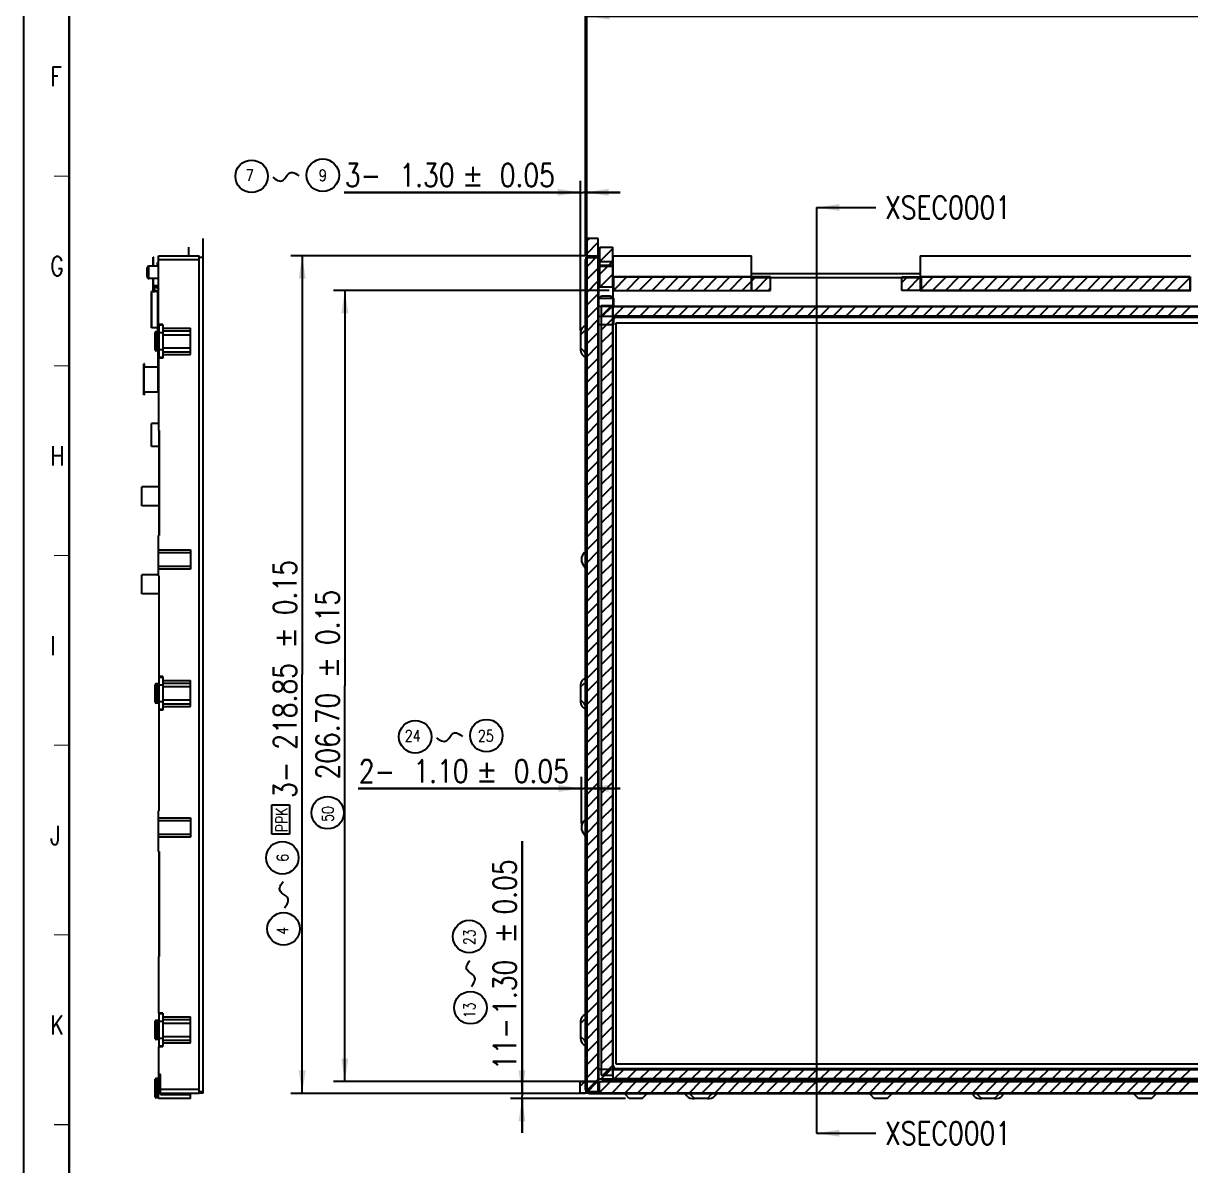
# Model space of a CAD drawing. Header units: millimetres. Extents: x 0 to 1189, y 0 to 841.
# Drawn here: x 12 to 316.9, y 261.1 to 559.5 of the extents above; entities that cross this region are included whole.
import ezdxf
from ezdxf.enums import TextEntityAlignment as Align

# ---------------------------------------------------------------- set-up
doc = ezdxf.new("R2010")
doc.units = ezdxf.units.MM
doc.header["$LTSCALE"] = 65.395
doc.layers.get('0').update_dxf_attribs({"linetype": 'CONTINUOUS'})
doc.styles.get("Standard").update_dxf_attribs({"font": 'SIMPLEX.SHX', "width": 0.8})
doc.styles.add('TEXTSTYLE_1', font='gdt', dxfattribs={"width": 0.8})
doc.dimstyles.new('DIMSTYLE_1', dxfattribs={"dimtxt": 6, "dimasz": 6, "dimexe": 3, "dimexo": 1, "dimgap": 1.5, "dimtad": 1, "dimzin": 0, "dimdsep": 46, "dimtxsty": 'STANDARD', "dimblk": '_FILLED', "dimblk1": '_FILLED', "dimblk2": '_FILLED', "dimcen": 0.09, "dimadec": 0, "dimazin": 0, "dimtol": 1, "dimtp": 0.15, "dimtm": 0.15, "dimtfac": 1, "dimtofl": 0, "dimtmove": 0, "dimatfit": 3, "dimldrblk": '_FILLED', "dimfxl": 1, "dimtolj": 1, "dimtzin": 0, "dimarcsym": 0})
doc.dimstyles.new('DIMSTYLE_4', dxfattribs={"dimtxt": 6, "dimasz": 6, "dimexe": 3, "dimexo": 1, "dimgap": 1.5, "dimtad": 1, "dimzin": 0, "dimdsep": 46, "dimtxsty": 'STANDARD', "dimblk": '_FILLED', "dimblk1": '_FILLED', "dimblk2": '_FILLED', "dimcen": 0.09, "dimadec": 0, "dimazin": 0, "dimtol": 1, "dimtp": 0.05, "dimtm": 0.05, "dimtfac": 1, "dimtofl": 0, "dimtmove": 0, "dimatfit": 3, "dimldrblk": '_FILLED', "dimfxl": 1, "dimtolj": 1, "dimtzin": 0, "dimarcsym": 0})
doc.dimstyles.get("Standard").update_dxf_attribs({"dimtxt": 6, "dimasz": 6, "dimexe": 3, "dimexo": 1, "dimtad": 1, "dimzin": 0, "dimdsep": 46, "dimtxsty": 'STANDARD', "dimblk": '_FILLED', "dimblk1": '_FILLED', "dimblk2": '_FILLED', "dimcen": 0.09, "dimadec": 0, "dimazin": 0, "dimtol": 1, "dimtp": 0.01, "dimtm": 0.01, "dimtfac": 1, "dimtofl": 0, "dimtmove": 0, "dimatfit": 3, "dimldrblk": '_FILLED', "dimfxl": 1, "dimtolj": 1, "dimtzin": 0, "dimarcsym": 0})

# ---------------------------------------------------------------- blocks, each defined once
blk = doc.blocks.new('_FILLED')
at = {"color": 0, "linetype": 'BYBLOCK'}
blk.add_solid([(0, 0), (-1, 0.15), (-1, -0.15)], dxfattribs=at)
blk = doc.blocks.new('*D0')
at = {"color": 2}
for p, q in [((159.14, 499.38), (159.14, 564.43)), ((518.74, 499.38), (518.74, 564.43)), ((159.14, 561.43), (338.94, 561.43)), ((518.74, 561.43), (338.94, 561.43))]:
    blk.add_line(p, q, dxfattribs=at)
at = {"color": 2, "xscale": 6, "yscale": 6, "zscale": 6, "rotation": 180}
blk.add_blockref('_FILLED', (159.14, 561.43), dxfattribs=at)
at = {"color": 2, "xscale": 6, "yscale": 6, "zscale": 6}
blk.add_blockref('_FILLED', (518.74, 561.43), dxfattribs=at)
at = {"color": 2, "width": 0.8}
for s, p in [('359.60', (325.84, 562.93)), ('0.15', (356.84, 562.93))]:
    blk.add_text(s, height=6, dxfattribs=at).set_placement(p, align=Align.CENTER)
at = {"color": 2, "style": 'TEXTSTYLE_1'}
blk.add_text('`', height=6, dxfattribs=at).set_placement((343.74, 562.93), align=Align.CENTER)
blk = doc.blocks.new('*D1')
at = {"color": 2}
for p, q in [((165.04, 489.78), (92.97, 489.78)), ((95.97, 489.78), (95.97, 386.43)), ((95.97, 283.08), (95.97, 386.43)), ((161.44, 283.08), (92.97, 283.08))]:
    blk.add_line(p, q, dxfattribs=at)
at = {"color": 2, "xscale": 6, "yscale": 6, "zscale": 6}
for p, rotation in [((95.97, 489.78), 90), ((95.97, 283.08), 270)]:
    blk.add_blockref('_FILLED', p, dxfattribs=dict(at, rotation=rotation))
at = {"color": 2, "width": 0.8}
for s, p in [('0.15', (94.47, 404.33)), ('206.70', (94.47, 373.33))]:
    blk.add_text(s, height=6, rotation=90, dxfattribs=at).set_placement(p, align=Align.CENTER)
at = {"color": 2, "style": 'TEXTSTYLE_1'}
blk.add_text('`', height=6, rotation=90, dxfattribs=at).set_placement((94.47, 391.23), align=Align.CENTER)
blk = doc.blocks.new('*D32')
at = {"color": 2}
for p, q in [((158.84, 498.83), (158.84, 578.27)), ((519.04, 498.83), (519.04, 578.27)), ((158.84, 575.27), (338.94, 575.27)), ((519.04, 575.27), (338.94, 575.27))]:
    blk.add_line(p, q, dxfattribs=at)
at = {"color": 2, "xscale": 6, "yscale": 6, "zscale": 6, "rotation": 180}
blk.add_blockref('_FILLED', (158.84, 575.27), dxfattribs=at)
at = {"color": 2, "xscale": 6, "yscale": 6, "zscale": 6}
blk.add_blockref('_FILLED', (519.04, 575.27), dxfattribs=at)
at = {"color": 2, "width": 0.8}
for s, p in [('3-', (311.44, 576.77)), ('360.20', (330.64, 576.77)), ('0.15', (361.64, 576.77))]:
    blk.add_text(s, height=6, dxfattribs=at).set_placement(p, align=Align.CENTER)
at = {"color": 2, "style": 'TEXTSTYLE_1'}
blk.add_text('`', height=6, dxfattribs=at).set_placement((348.54, 576.77), align=Align.CENTER)
blk = doc.blocks.new('*D34')
at = {"color": 2}
for p, q in [((157.54, 479.18), (157.54, 518.39)), ((158.84, 498.83), (158.84, 518.39)), ((157.54, 515.39), (95.82, 515.39)), ((95.82, 515.39), (158.19, 515.39)), ((167.84, 515.39), (158.19, 515.39)), ((158.84, 515.39), (167.84, 515.39))]:
    blk.add_line(p, q, dxfattribs=at)
at = {"color": 2, "xscale": 6, "yscale": 6, "zscale": 6}
blk.add_blockref('_FILLED', (157.54, 515.39), dxfattribs=at)
at = {"color": 2, "xscale": 6, "yscale": 6, "zscale": 6, "rotation": 180}
blk.add_blockref('_FILLED', (158.84, 515.39), dxfattribs=at)
at = {"color": 2, "width": 0.8}
for s, p in [('3-', (105.42, 516.89)), ('1.30', (124.62, 516.89)), ('0.05', (150.82, 516.89))]:
    blk.add_text(s, height=6, dxfattribs=at).set_placement(p, align=Align.RIGHT)
at = {"color": 2, "style": 'TEXTSTYLE_1'}
blk.add_text('`', height=6, dxfattribs=at).set_placement((131.62, 516.89), align=Align.RIGHT)
blk = doc.blocks.new('*D35')
at = {"color": 2}
for p, q in [((142.24, 279.98), (142.24, 345.91)), ((142.24, 345.91), (142.24, 279.33)), ((158.84, 279.98), (139.24, 279.98)), ((169.24, 278.68), (139.24, 278.68)), ((142.24, 269.68), (142.24, 279.33)), ((142.24, 278.68), (142.24, 269.68))]:
    blk.add_line(p, q, dxfattribs=at)
at = {"color": 2, "xscale": 6, "yscale": 6, "zscale": 6}
for p, rotation in [((142.24, 279.98), 270), ((142.24, 278.68), 90)]:
    blk.add_blockref('_FILLED', p, dxfattribs=dict(at, rotation=rotation))
at = {"color": 2, "width": 0.8}
for s, p in [('0.05', (140.74, 326.71)), ('1.30', (140.74, 300.51)), ('11-', (140.74, 286.11))]:
    blk.add_text(s, height=6, rotation=90, dxfattribs=at).set_placement(p)
at = {"color": 2, "style": 'TEXTSTYLE_1'}
blk.add_text('`', height=6, rotation=90, dxfattribs=at).set_placement((140.74, 319.71))
blk = doc.blocks.new('*D36')
at = {"color": 2}
for p, q in [((157.74, 350.48), (157.74, 362.68)), ((157.74, 359.68), (99.47, 359.68)), ((99.47, 359.68), (158.29, 359.68)), ((167.84, 359.68), (158.29, 359.68)), ((158.84, 359.68), (167.84, 359.68))]:
    blk.add_line(p, q, dxfattribs=at)
at = {"color": 2, "xscale": 6, "yscale": 6, "zscale": 6}
blk.add_blockref('_FILLED', (157.74, 359.68), dxfattribs=at)
at = {"color": 2, "xscale": 6, "yscale": 6, "zscale": 6, "rotation": 180}
blk.add_blockref('_FILLED', (158.84, 359.68), dxfattribs=at)
at = {"color": 2, "width": 0.8}
for s, p in [('2-', (109.07, 361.18)), ('1.10', (128.27, 361.18)), ('0.05', (154.47, 361.18))]:
    blk.add_text(s, height=6, dxfattribs=at).set_placement(p, align=Align.RIGHT)
at = {"color": 2, "style": 'TEXTSTYLE_1'}
blk.add_text('`', height=6, dxfattribs=at).set_placement((135.27, 361.18), align=Align.RIGHT)
blk = doc.blocks.new('*D38')
at = {"color": 2}
for p, q in [((158.84, 498.83), (81.83, 498.83)), ((84.83, 498.83), (84.83, 389.4)), ((84.83, 279.98), (84.83, 389.4)), ((158.84, 279.98), (81.83, 279.98))]:
    blk.add_line(p, q, dxfattribs=at)
at = {"color": 2, "xscale": 6, "yscale": 6, "zscale": 6}
for p, rotation in [((84.83, 498.83), 90), ((84.83, 279.98), 270)]:
    blk.add_blockref('_FILLED', p, dxfattribs=dict(at, rotation=rotation))
at = {"color": 2, "width": 0.8}
for s, p in [('0.15', (83.33, 412.1)), ('218.85', (83.33, 381.1)), ('3-', (83.33, 361.9))]:
    blk.add_text(s, height=6, rotation=90, dxfattribs=at).set_placement(p, align=Align.CENTER)
at = {"color": 2, "style": 'TEXTSTYLE_1'}
blk.add_text('`', height=6, rotation=90, dxfattribs=at).set_placement((83.33, 399), align=Align.CENTER)
blk = doc.blocks.new('TK_SYMBOL_PPK_DOUBLE_BL3', base_point=(79.81, 337.08))
at = {"color": 4}
for p, q in [((76.94, 347.76), (76.94, 355.36)), ((76.94, 355.36), (81.48, 355.36)), ((81.48, 355.36), (81.48, 347.76)), ((81.48, 347.76), (76.94, 347.76))]:
    blk.add_line(p, q, dxfattribs=at)
for centre in [(79.65, 341.55), (79.96, 322.97)]:
    blk.add_circle(centre, 4.25, dxfattribs=at)
blk.add_open_spline([(80.21, 328.48), (81.36, 329.91), (81.32, 331.5), (78.78, 332.43), (78.8, 334.01), (79.84, 335.33)], degree=3, knots=[0, 0, 0, 0, 0.331952, 0.685575, 1, 1, 1, 1], dxfattribs=at)
at = {"color": 4, "width": 0.8}
for s, p in [('PPK', (80.96, 348.25)), ('6', (81.22, 340.52)), ('4', (81.2, 321.44))]:
    blk.add_text(s, height=3, rotation=90, dxfattribs=at).set_placement(p)
blk = doc.blocks.new('TK_SYMBOL_DOUBLE_BL5', base_point=(128.6, 311.68))
at = {"color": 4}
for centre in [(128.45, 320.97), (128.76, 302.39)]:
    blk.add_circle(centre, 4.25, dxfattribs=at)
blk.add_open_spline([(129, 307.9), (130.15, 309.33), (130.11, 310.92), (127.58, 311.85), (127.6, 313.43), (128.64, 314.75)], degree=3, knots=[0, 0, 0, 0, 0.331952, 0.685575, 1, 1, 1, 1], dxfattribs=at)
at = {"color": 4, "width": 0.8}
for s, p in [('23', (130.01, 318.74)), ('13', (130, 299.65))]:
    blk.add_text(s, height=3, rotation=90, dxfattribs=at).set_placement(p)
blk = doc.blocks.new('TK_SYMBOL_DOUBLE_BL6', base_point=(123.64, 373.32))
at = {"color": 4}
for centre in [(114.35, 373.16), (132.93, 373.47)]:
    blk.add_circle(centre, 4.25, dxfattribs=at)
blk.add_open_spline([(119.87, 372.92), (121.29, 371.77), (122.88, 371.81), (123.81, 374.35), (125.39, 374.33), (126.71, 373.28)], degree=3, knots=[0, 0, 0, 0, 0.331952, 0.685575, 1, 1, 1, 1], dxfattribs=at)
at = {"color": 4, "width": 0.8}
for s, p in [('24', (111.62, 371.92)), ('25', (130.71, 371.91))]:
    blk.add_text(s, height=3, dxfattribs=at).set_placement(p)
blk = doc.blocks.new('TK_SYMBOL_BL10', base_point=(91.48, 353.32))
at = {"color": 4}
blk.add_circle((91.48, 353.32), 4.25, dxfattribs=at)
at = {"color": 4, "width": 0.8}
blk.add_text('50', height=3, rotation=90, dxfattribs=at).set_placement((93.03, 350.93))
blk = doc.blocks.new('TK_SYMBOL_DOUBLE_BL11', base_point=(80.92, 519.73))
at = {"color": 4}
for centre in [(71.63, 519.58), (90.21, 519.88)]:
    blk.add_circle(centre, 4.25, dxfattribs=at)
blk.add_open_spline([(77.14, 519.33), (78.57, 518.18), (80.16, 518.22), (81.09, 520.76), (82.67, 520.74), (83.99, 519.69)], degree=3, knots=[0, 0, 0, 0, 0.331952, 0.685575, 1, 1, 1, 1], dxfattribs=at)
at = {"color": 4, "width": 0.8}
for s, p in [('7', (70.09, 518.33)), ('9', (89.18, 518.32))]:
    blk.add_text(s, height=3, dxfattribs=at).set_placement(p)

msp = doc.modelspace()

# ---------------------------------------------------------------- linework, layer by layer
at = {"color": 7}
for p, q in [((12, 829), (12, 12)), ((45.9, 496.079), (45.9, 498.429)), ((46, 498.429), (45.9, 498.429)), ((46, 496.079), (46, 498.429)), ((47.05, 496.429), (47.05, 497.029)), ((47.05, 497.029), (47.3, 497.029)), ((47.3, 480.879), (47.3, 498.829)), ((47.3, 498.829), (57.88, 498.829)), ((47.3, 497.829), (57.88, 497.829)), ((57.88, 279.979), (57.88, 498.829)), ((58.98, 498.379), (57.88, 498.379)), ((58.98, 280.079), (58.98, 498.379)), ((158.841, 280.979), (158.841, 497.829)), ((159.141, 280.379), (159.141, 498.379)), ((159.141, 498.379), (162.141, 498.379)), ((159.841, 498.829), (162.341, 498.829)), ((162.141, 498.379), (162.141, 280.379)), ((162.341, 284.297), (162.341, 498.829)), ((162.341, 497.329), (166.041, 497.329)), ((166.041, 482.779), (166.041, 498.829)), ((166.041, 498.829), (202.201, 498.829)), ((202.201, 489.779), (202.201, 498.829)), ((246.201, 498.829), (246.201, 489.779)), ((246.201, 498.829), (316.941, 498.829)), ((44.3, 493.379), (44.3, 495.579)), ((44.8, 492.879), (44.8, 496.079)), ((47.3, 496.079), (44.8, 496.079)), ((47.05, 496.429), (47.3, 496.429)), ((162.341, 496.329), (166.041, 496.329)), ((162.541, 490.579), (162.541, 496.079)), ((162.541, 496.079), (165.841, 496.079)), ((165.841, 496.079), (165.841, 490.579)), ((202.201, 494.179), (246.201, 494.179)), ((47.3, 492.879), (44.8, 492.879)), ((45.9, 489.479), (45.9, 492.879)), ((46, 490.929), (46, 492.879)), ((47.3, 490.929), (46, 490.929)), ((166.141, 489.779), (166.141, 493.279)), ((166.141, 493.279), (202.141, 493.279)), ((202.141, 493.279), (202.141, 489.779)), ((202.201, 493.179), (246.201, 493.179)), ((246.441, 493.279), (246.441, 489.779)), ((316.741, 493.279), (246.441, 493.279)), ((316.741, 489.779), (316.741, 493.279)), ((45.45, 479.979), (45.45, 489.479)), ((46.55, 489.479), (45.45, 489.479)), ((47.2, 490.829), (45.9, 490.829)), ((45.9, 490.529), (47.2, 490.529)), ((46.133, 489.867), (45.9, 489.867)), ((45.903, 489.829), (45.9, 489.829)), ((45.9, 489.529), (46.334, 489.529)), ((46.133, 489.867), (46.133, 490.529)), ((47.15, 489.633), (46.133, 489.867)), ((47.15, 489.34), (46.133, 489.575)), ((46.133, 489.479), (46.133, 489.529)), ((47.15, 478.979), (47.15, 489.729)), ((47.15, 489.729), (47.25, 489.729)), ((47.2, 490.829), (47.2, 490.057)), ((165.841, 490.579), (162.541, 490.579)), ((165.041, 488.279), (163.341, 488.279)), ((166.041, 489.779), (202.201, 489.779)), ((246.201, 489.779), (316.941, 489.779)), ((162.341, 487.779), (166.141, 487.779)), ((166.041, 485.579), (511.841, 485.579)), ((166.141, 487.779), (166.141, 485.579)), ((511.841, 483.079), (166.041, 483.079)), ((166.041, 482.779), (511.841, 482.779)), ((166.141, 483.079), (166.141, 480.779)), ((47.15, 479.979), (45.45, 479.979)), ((46.45, 474.179), (46.45, 478.779)), ((46.65, 473.979), (46.65, 478.979)), ((47.25, 478.979), (46.65, 478.979)), ((47.25, 463.299), (47.25, 478.979)), ((48.45, 480.879), (47.3, 480.879)), ((47.45, 472.079), (47.45, 480.879)), ((48.45, 480.679), (47.45, 480.679)), ((48.45, 478.679), (47.45, 478.679)), ((48.45, 480.879), (48.45, 480.54)), ((48.45, 479.893), (55.68, 479.893)), ((48.45, 479.186), (55.68, 479.186)), ((55.68, 473.065), (55.68, 479.893)), ((157.541, 478.179), (158.549, 479.186)), ((166.141, 480.779), (162.341, 480.779)), ((162.941, 480.779), (162.941, 284.779)), ((165.941, 284.779), (165.941, 480.779)), ((166.041, 287.379), (166.041, 480.779)), ((48.45, 478.179), (55.68, 478.179)), ((157.541, 478.179), (157.541, 474.779)), ((47.25, 473.979), (46.65, 473.979)), ((48.45, 474.279), (47.45, 474.279)), ((48.45, 474.779), (55.68, 474.779)), ((48.45, 473.772), (55.68, 473.772)), ((48.45, 473.065), (55.68, 473.065)), ((157.541, 474.779), (158.549, 473.772)), ((43.455, 462.499), (43.455, 470.599)), ((43.655, 470.599), (43.455, 470.599)), ((43.655, 470.399), (43.455, 470.399)), ((43.455, 469.999), (43.655, 469.999)), ((43.455, 469.799), (47.25, 469.799)), ((43.514, 463.299), (43.514, 469.799)), ((47.3, 472.079), (47.3, 453.179)), ((48.45, 472.079), (47.3, 472.079)), ((48.45, 472.279), (47.45, 472.279)), ((48.45, 472.418), (48.45, 472.079)), ((43.455, 463.299), (47.25, 463.299)), ((43.455, 463.099), (43.655, 463.099)), ((43.655, 462.699), (43.455, 462.699)), ((43.655, 462.499), (43.455, 462.499)), ((45.45, 448.999), (45.45, 454.999)), ((47.3, 454.999), (45.45, 454.999)), ((47.3, 453.179), (47.5, 453.179)), ((47.35, 452.979), (47.35, 425.979)), ((47.35, 452.979), (47.45, 452.979)), ((47.45, 453.179), (47.45, 425.779)), ((47.5, 425.779), (47.5, 453.179)), ((47.35, 448.999), (45.45, 448.999)), ((42.95, 433.479), (42.95, 438.479)), ((47.35, 438.479), (42.95, 438.479)), ((47.35, 433.479), (42.95, 433.479)), ((47.3, 415.179), (47.3, 425.779)), ((47.3, 425.779), (47.5, 425.779)), ((47.35, 425.979), (47.45, 425.979)), ((47.3, 422.026), (55.68, 422.026)), ((47.3, 421.299), (55.68, 421.299)), ((55.68, 422.026), (55.68, 416.931)), ((42.95, 410.479), (42.95, 415.479)), ((47.3, 415.479), (42.95, 415.479)), ((55.68, 417.659), (47.3, 417.659)), ((55.68, 416.931), (47.3, 416.931)), ((47.3, 415.179), (47.5, 415.179)), ((47.35, 415.179), (47.35, 388.179)), ((47.45, 353.779), (47.45, 415.179)), ((47.5, 388.879), (47.5, 415.179)), ((47.35, 410.479), (42.95, 410.479)), ((47.35, 388.179), (47.45, 388.179)), ((48.45, 388.679), (47.45, 388.679)), ((48.45, 388.879), (47.5, 388.879)), ((48.45, 388.879), (48.45, 388.54)), ((48.45, 387.893), (55.68, 387.893)), ((48.45, 387.186), (55.68, 387.186)), ((55.68, 381.065), (55.68, 387.893)), ((157.541, 386.179), (158.549, 387.186)), ((46.45, 382.179), (46.45, 386.779)), ((46.65, 381.979), (46.65, 386.979)), ((47.25, 386.979), (46.65, 386.979)), ((47.25, 381.979), (47.25, 386.979)), ((48.45, 386.679), (47.45, 386.679)), ((55.68, 386.179), (48.45, 386.179)), ((157.541, 386.179), (157.541, 382.779)), ((47.25, 381.979), (46.65, 381.979)), ((48.45, 382.279), (47.45, 382.279)), ((48.45, 382.779), (55.68, 382.779)), ((48.45, 381.772), (55.68, 381.772)), ((157.541, 382.779), (158.549, 381.772)), ((47.35, 380.779), (47.45, 380.779)), ((47.35, 380.779), (47.35, 353.779)), ((48.45, 380.279), (47.45, 380.279)), ((48.45, 380.079), (47.5, 380.079)), ((47.5, 353.779), (47.5, 380.079)), ((48.45, 381.065), (55.68, 381.065)), ((48.45, 380.418), (48.45, 380.079)), ((47.3, 353.779), (47.5, 353.779)), ((47.3, 343.179), (47.3, 353.779)), ((47.3, 352.026), (55.68, 352.026)), ((47.3, 351.299), (55.68, 351.299)), ((55.68, 352.026), (55.68, 346.931)), ((55.68, 347.659), (47.3, 347.659)), ((55.68, 346.931), (47.3, 346.931)), ((47.3, 343.179), (47.5, 343.179)), ((47.35, 342.979), (47.45, 342.979)), ((47.35, 342.979), (47.35, 315.979)), ((47.45, 343.179), (47.45, 315.779)), ((47.5, 315.779), (47.5, 343.179)), ((47.3, 315.779), (47.5, 315.779)), ((47.3, 315.779), (47.3, 300.979)), ((47.35, 315.979), (47.45, 315.979)), ((46.45, 294.279), (46.45, 298.879)), ((47.25, 299.079), (46.65, 299.079)), ((46.65, 294.079), (46.65, 299.079)), ((47.25, 294.079), (47.25, 299.079)), ((48.45, 300.979), (47.3, 300.979)), ((47.45, 292.179), (47.45, 300.979)), ((48.45, 300.779), (47.45, 300.779)), ((48.45, 298.779), (47.45, 298.779)), ((48.45, 300.979), (48.45, 300.64)), ((48.45, 299.993), (55.68, 299.993)), ((48.45, 299.286), (55.68, 299.286)), ((55.68, 293.165), (55.68, 299.993)), ((157.541, 298.279), (158.549, 299.286)), ((55.68, 298.279), (48.45, 298.279)), ((157.541, 298.279), (157.541, 294.879)), ((47.25, 294.079), (46.65, 294.079)), ((48.45, 294.379), (47.45, 294.379)), ((48.45, 294.879), (55.68, 294.879)), ((48.45, 293.872), (55.68, 293.872)), ((48.45, 293.165), (55.68, 293.165)), ((157.541, 294.879), (158.549, 293.872)), ((48.45, 292.179), (47.3, 292.179)), ((47.3, 292.179), (47.3, 284.979)), ((48.45, 292.379), (47.45, 292.379)), ((48.45, 292.179), (48.45, 292.518)), ((46.45, 279.079), (46.45, 283.679)), ((47.25, 283.879), (46.65, 283.879)), ((46.65, 278.879), (46.65, 283.879)), ((47.25, 278.879), (47.25, 283.879)), ((47.3, 284.979), (47.8, 284.979)), ((47.3, 283.879), (47.45, 283.879)), ((47.3, 278.679), (47.3, 283.879)), ((47.35, 283.879), (47.35, 284.979)), ((47.45, 282.179), (47.45, 284.979)), ((47.8, 279.686), (47.8, 284.979)), ((162.941, 284.779), (165.941, 284.779)), ((166.041, 283.779), (166.041, 286.379)), ((511.841, 286.379), (166.041, 286.379)), ((166.041, 286.279), (511.841, 286.279)), ((511.841, 283.779), (166.041, 283.779)), ((47.45, 283.179), (47.8, 283.179)), ((47.45, 282.179), (47.8, 282.179)), ((57.88, 280.979), (47.8, 280.979)), ((162.441, 280.079), (162.441, 283.079)), ((162.441, 283.079), (515.441, 283.079)), ((514.423, 283.179), (163.459, 283.179)), ((47.25, 278.879), (46.65, 278.879)), ((57.88, 279.979), (47.3, 279.979)), ((55.68, 278.679), (47.3, 278.679)), ((47.8, 279.686), (55.68, 279.686)), ((55.68, 278.679), (55.68, 279.686)), ((58.98, 280.379), (57.88, 280.379)), ((58.98, 280.079), (57.88, 280.079)), ((162.141, 280.379), (159.141, 280.379)), ((159.841, 279.979), (518.041, 279.979)), ((515.441, 280.079), (162.441, 280.079)), ((170.241, 278.679), (169.234, 279.686)), ((173.641, 278.679), (170.241, 278.679)), ((173.641, 278.679), (174.649, 279.686)), ((187.241, 278.679), (186.234, 279.686)), ((190.641, 278.679), (187.241, 278.679)), ((190.641, 278.679), (191.649, 279.686)), ((234.241, 278.679), (233.234, 279.686)), ((237.641, 278.679), (234.241, 278.679)), ((237.641, 278.679), (238.649, 279.686)), ((262.241, 278.679), (261.234, 279.686)), ((265.641, 278.679), (262.241, 278.679)), ((265.641, 278.679), (266.649, 279.686)), ((303.241, 278.679), (302.234, 279.686)), ((306.641, 278.679), (303.241, 278.679)), ((306.641, 278.679), (307.649, 279.686))]:
    msp.add_line(p, q, dxfattribs=at)
at = {"color": 5}
for p, q in [((219.141, 511.432), (219.141, 508.432)), ((231.647, 511.432), (234.647, 511.432)), ((219.141, 272.595), (219.141, 269.595)), ((231.647, 269.595), (234.647, 269.595))]:
    msp.add_line(p, q, dxfattribs=at)
at = {"color": 2}
for p, q in [((219.141, 508.432), (219.141, 272.595)), ((159.141, 502.7), (159.82, 503.379)), ((159.141, 499.337), (162.141, 502.337)), ((162.541, 500.731), (162.889, 501.079)), ((162.541, 497.368), (165.841, 500.668)), ((159.141, 495.974), (162.141, 498.974)), ((162.541, 494.005), (165.841, 497.305)), ((159.141, 492.611), (162.141, 495.611)), ((162.541, 490.642), (165.841, 493.942)), ((159.141, 489.248), (162.141, 492.248)), ((166.141, 493.142), (166.278, 493.279)), ((166.141, 489.779), (169.641, 493.279)), ((169.504, 489.779), (173.004, 493.279)), ((172.867, 489.779), (176.367, 493.279)), ((176.23, 489.779), (179.73, 493.279)), ((179.593, 489.779), (183.093, 493.279)), ((182.956, 489.779), (186.456, 493.279)), ((186.319, 489.779), (189.819, 493.279)), ((189.682, 489.779), (193.182, 493.279)), ((193.045, 489.779), (196.545, 493.279)), ((196.408, 489.779), (199.908, 493.279)), ((199.771, 489.779), (203.271, 493.279)), ((203.134, 489.779), (206.634, 493.279)), ((241.441, 491.828), (242.892, 493.279)), ((242.755, 489.779), (246.255, 493.279)), ((246.118, 489.779), (249.618, 493.279)), ((249.481, 489.779), (252.981, 493.279)), ((252.844, 489.779), (256.344, 493.279)), ((256.207, 489.779), (259.707, 493.279)), ((259.57, 489.779), (263.07, 493.279)), ((262.933, 489.779), (266.433, 493.279)), ((266.296, 489.779), (269.796, 493.279)), ((269.659, 489.779), (273.159, 493.279)), ((273.022, 489.779), (276.522, 493.279)), ((276.385, 489.779), (279.885, 493.279)), ((279.748, 489.779), (283.248, 493.279)), ((283.111, 489.779), (286.611, 493.279)), ((286.474, 489.779), (289.974, 493.279)), ((289.837, 489.779), (293.337, 493.279)), ((293.2, 489.779), (296.7, 493.279)), ((296.563, 489.779), (300.063, 493.279)), ((299.926, 489.779), (303.426, 493.279)), ((303.289, 489.779), (306.789, 493.279)), ((306.652, 489.779), (310.152, 493.279)), ((310.015, 489.779), (313.515, 493.279)), ((313.378, 489.779), (316.741, 493.142)), ((159.141, 485.885), (162.141, 488.885)), ((206.497, 489.779), (207.141, 490.423)), ((159.141, 482.522), (162.141, 485.522)), ((162.941, 482.779), (165.941, 485.779)), ((162.952, 483.079), (165.452, 485.579)), ((166.315, 483.079), (168.815, 485.579)), ((169.678, 483.079), (172.178, 485.579)), ((173.041, 483.079), (175.541, 485.579)), ((176.404, 483.079), (178.904, 485.579)), ((179.767, 483.079), (182.267, 485.579)), ((183.13, 483.079), (185.63, 485.579)), ((186.493, 483.079), (188.993, 485.579)), ((189.856, 483.079), (192.356, 485.579)), ((193.219, 483.079), (195.719, 485.579)), ((196.582, 483.079), (199.082, 485.579)), ((199.945, 483.079), (202.445, 485.579)), ((203.308, 483.079), (205.808, 485.579)), ((206.671, 483.079), (209.171, 485.579)), ((210.034, 483.079), (212.534, 485.579)), ((213.397, 483.079), (215.897, 485.579)), ((216.76, 483.079), (219.26, 485.579)), ((220.123, 483.079), (222.623, 485.579)), ((223.486, 483.079), (225.986, 485.579)), ((226.849, 483.079), (229.349, 485.579)), ((230.212, 483.079), (232.712, 485.579)), ((233.575, 483.079), (236.075, 485.579)), ((236.938, 483.079), (239.438, 485.579)), ((240.301, 483.079), (242.801, 485.579)), ((243.664, 483.079), (246.164, 485.579)), ((247.027, 483.079), (249.527, 485.579)), ((250.39, 483.079), (252.89, 485.579)), ((253.753, 483.079), (256.253, 485.579)), ((257.116, 483.079), (259.616, 485.579)), ((260.479, 483.079), (262.979, 485.579)), ((263.842, 483.079), (266.342, 485.579)), ((267.205, 483.079), (269.705, 485.579)), ((270.568, 483.079), (273.068, 485.579)), ((273.931, 483.079), (276.431, 485.579)), ((277.294, 483.079), (279.794, 485.579)), ((280.657, 483.079), (283.157, 485.579)), ((284.02, 483.079), (286.52, 485.579)), ((287.383, 483.079), (289.883, 485.579)), ((290.746, 483.079), (293.246, 485.579)), ((294.109, 483.079), (296.609, 485.579)), ((297.472, 483.079), (299.972, 485.579)), ((300.835, 483.079), (303.335, 485.579)), ((304.198, 483.079), (306.698, 485.579)), ((307.561, 483.079), (310.061, 485.579)), ((310.924, 483.079), (313.424, 485.579)), ((314.287, 483.079), (316.787, 485.579)), ((159.141, 479.159), (162.141, 482.159)), ((162.941, 479.416), (165.941, 482.416)), ((159.141, 475.796), (162.141, 478.796)), ((162.941, 476.053), (165.941, 479.053)), ((162.941, 472.69), (165.941, 475.69)), ((159.141, 472.433), (162.141, 475.433)), ((159.141, 469.07), (162.141, 472.07)), ((162.941, 469.327), (165.941, 472.327)), ((159.141, 465.707), (162.141, 468.707)), ((162.941, 465.964), (165.941, 468.964)), ((159.141, 462.344), (162.141, 465.344)), ((162.941, 462.601), (165.941, 465.601)), ((159.141, 458.981), (162.141, 461.981)), ((162.941, 459.238), (165.941, 462.238)), ((159.141, 455.618), (162.141, 458.618)), ((162.941, 455.875), (165.941, 458.875)), ((159.141, 452.255), (162.141, 455.255)), ((162.941, 452.512), (165.941, 455.512)), ((159.141, 448.892), (162.141, 451.892)), ((162.941, 449.149), (165.941, 452.149)), ((159.141, 445.529), (162.141, 448.529)), ((162.941, 445.786), (165.941, 448.786)), ((159.141, 442.166), (162.141, 445.166)), ((162.941, 442.423), (165.941, 445.423)), ((162.941, 439.06), (165.941, 442.06)), ((159.141, 438.803), (162.141, 441.803)), ((159.141, 435.44), (162.141, 438.44)), ((162.941, 435.697), (165.941, 438.697)), ((159.141, 432.077), (162.141, 435.077)), ((162.941, 432.334), (165.941, 435.334)), ((159.141, 428.714), (162.141, 431.714)), ((162.941, 428.971), (165.941, 431.971)), ((159.141, 425.351), (162.141, 428.351)), ((162.941, 425.608), (165.941, 428.608)), ((159.141, 421.988), (162.141, 424.988)), ((162.941, 422.245), (165.941, 425.245)), ((159.141, 418.625), (162.141, 421.625)), ((162.941, 418.882), (165.941, 421.882)), ((159.141, 415.262), (162.141, 418.262)), ((162.941, 415.519), (165.941, 418.519)), ((159.141, 411.899), (162.141, 414.899)), ((162.941, 412.156), (165.941, 415.156)), ((162.941, 408.793), (165.941, 411.793)), ((159.141, 408.536), (162.141, 411.536)), ((159.141, 405.173), (162.141, 408.173)), ((162.941, 405.43), (165.941, 408.43)), ((159.141, 401.81), (162.141, 404.81)), ((162.941, 402.067), (165.941, 405.067)), ((159.141, 398.447), (162.141, 401.447)), ((162.941, 398.704), (165.941, 401.704)), ((159.141, 395.084), (162.141, 398.084)), ((162.941, 395.341), (165.941, 398.341)), ((159.141, 391.721), (162.141, 394.721)), ((162.941, 391.978), (165.941, 394.978)), ((159.141, 388.358), (162.141, 391.358)), ((162.941, 388.615), (165.941, 391.615)), ((159.141, 384.995), (162.141, 387.995)), ((162.941, 385.252), (165.941, 388.252)), ((159.141, 381.632), (162.141, 384.632)), ((162.941, 381.889), (165.941, 384.889)), ((159.141, 378.269), (162.141, 381.269)), ((162.941, 378.526), (165.941, 381.526)), ((162.941, 375.163), (165.941, 378.163)), ((159.141, 374.906), (162.141, 377.906)), ((159.141, 371.543), (162.141, 374.543)), ((162.941, 371.8), (165.941, 374.8)), ((159.141, 368.18), (162.141, 371.18)), ((162.941, 368.437), (165.941, 371.437)), ((159.141, 364.817), (162.141, 367.817)), ((162.941, 365.074), (165.941, 368.074)), ((159.141, 361.454), (162.141, 364.454)), ((162.941, 361.711), (165.941, 364.711)), ((159.141, 358.091), (162.141, 361.091)), ((162.941, 358.348), (165.941, 361.348)), ((159.141, 354.728), (162.141, 357.728)), ((162.941, 354.985), (165.941, 357.985)), ((159.141, 351.365), (162.141, 354.365)), ((162.941, 351.622), (165.941, 354.622)), ((159.141, 348.002), (162.141, 351.002)), ((162.941, 348.259), (165.941, 351.259)), ((159.141, 344.639), (162.141, 347.639)), ((162.941, 344.896), (165.941, 347.896)), ((162.941, 341.533), (165.941, 344.533)), ((159.141, 341.276), (162.141, 344.276)), ((159.141, 337.913), (162.141, 340.913)), ((162.941, 338.17), (165.941, 341.17)), ((159.141, 334.55), (162.141, 337.55)), ((162.941, 334.807), (165.941, 337.807)), ((159.141, 331.187), (162.141, 334.187)), ((162.941, 331.444), (165.941, 334.444)), ((159.141, 327.824), (162.141, 330.824)), ((162.941, 328.081), (165.941, 331.081)), ((159.141, 324.461), (162.141, 327.461)), ((162.941, 324.718), (165.941, 327.718)), ((159.141, 321.098), (162.141, 324.098)), ((162.941, 321.355), (165.941, 324.355)), ((159.141, 317.735), (162.141, 320.735)), ((162.941, 317.992), (165.941, 320.992)), ((159.141, 314.372), (162.141, 317.372)), ((162.941, 314.629), (165.941, 317.629)), ((162.941, 311.266), (165.941, 314.266)), ((159.141, 311.009), (162.141, 314.009)), ((159.141, 307.646), (162.141, 310.646)), ((162.941, 307.903), (165.941, 310.903)), ((159.141, 304.283), (162.141, 307.283)), ((162.941, 304.54), (165.941, 307.54)), ((159.141, 300.92), (162.141, 303.92)), ((162.941, 301.177), (165.941, 304.177)), ((159.141, 297.557), (162.141, 300.557)), ((162.941, 297.814), (165.941, 300.814)), ((159.141, 294.194), (162.141, 297.194)), ((162.941, 294.451), (165.941, 297.451)), ((159.141, 290.831), (162.141, 293.831)), ((162.941, 291.088), (165.941, 294.088)), ((159.141, 287.468), (162.141, 290.468)), ((162.941, 287.725), (165.941, 290.725)), ((159.141, 284.105), (162.141, 287.105)), ((163.358, 284.779), (165.941, 287.362)), ((159.141, 280.742), (162.141, 283.742)), ((162.952, 283.779), (165.452, 286.279)), ((166.315, 283.779), (168.815, 286.279)), ((169.678, 283.779), (172.178, 286.279)), ((173.041, 283.779), (175.541, 286.279)), ((176.404, 283.779), (178.904, 286.279)), ((179.767, 283.779), (182.267, 286.279)), ((183.13, 283.779), (185.63, 286.279)), ((186.493, 283.779), (188.993, 286.279)), ((189.856, 283.779), (192.356, 286.279)), ((193.219, 283.779), (195.719, 286.279)), ((196.582, 283.779), (199.082, 286.279)), ((199.945, 283.779), (202.445, 286.279)), ((203.308, 283.779), (205.808, 286.279)), ((206.671, 283.779), (209.171, 286.279)), ((210.034, 283.779), (212.534, 286.279)), ((213.397, 283.779), (215.897, 286.279)), ((216.76, 283.779), (219.26, 286.279)), ((220.123, 283.779), (222.623, 286.279)), ((223.486, 283.779), (225.986, 286.279)), ((226.849, 283.779), (229.349, 286.279)), ((230.212, 283.779), (232.712, 286.279)), ((233.575, 283.779), (236.075, 286.279)), ((236.938, 283.779), (239.438, 286.279)), ((240.301, 283.779), (242.801, 286.279)), ((243.664, 283.779), (246.164, 286.279)), ((247.027, 283.779), (249.527, 286.279)), ((250.39, 283.779), (252.89, 286.279)), ((253.753, 283.779), (256.253, 286.279)), ((257.116, 283.779), (259.616, 286.279)), ((260.479, 283.779), (262.979, 286.279)), ((263.842, 283.779), (266.342, 286.279)), ((267.205, 283.779), (269.705, 286.279)), ((270.568, 283.779), (273.068, 286.279)), ((273.931, 283.779), (276.431, 286.279)), ((277.294, 283.779), (279.794, 286.279)), ((280.657, 283.779), (283.157, 286.279)), ((284.02, 283.779), (286.52, 286.279)), ((287.383, 283.779), (289.883, 286.279)), ((290.746, 283.779), (293.246, 286.279)), ((294.109, 283.779), (296.609, 286.279)), ((297.472, 283.779), (299.972, 286.279)), ((300.835, 283.779), (303.335, 286.279)), ((304.198, 283.779), (306.698, 286.279)), ((307.561, 283.779), (310.061, 286.279)), ((310.924, 283.779), (313.424, 286.279)), ((314.287, 283.779), (316.787, 286.279)), ((157.441, 281.92), (158.6, 283.079)), ((158.963, 280.079), (161.963, 283.079)), ((162.326, 280.079), (165.326, 283.079)), ((165.689, 280.079), (168.689, 283.079)), ((169.052, 280.079), (172.052, 283.079)), ((172.415, 280.079), (175.415, 283.079)), ((175.778, 280.079), (178.778, 283.079)), ((179.141, 280.079), (182.141, 283.079)), ((182.504, 280.079), (185.504, 283.079)), ((185.867, 280.079), (188.867, 283.079)), ((189.23, 280.079), (192.23, 283.079)), ((192.593, 280.079), (195.593, 283.079)), ((195.956, 280.079), (198.956, 283.079)), ((199.319, 280.079), (202.319, 283.079)), ((202.682, 280.079), (205.682, 283.079)), ((206.045, 280.079), (209.045, 283.079)), ((209.408, 280.079), (212.408, 283.079)), ((212.771, 280.079), (215.771, 283.079)), ((216.134, 280.079), (219.134, 283.079)), ((219.497, 280.079), (222.497, 283.079)), ((222.86, 280.079), (225.86, 283.079)), ((226.223, 280.079), (229.223, 283.079)), ((229.586, 280.079), (232.586, 283.079)), ((232.949, 280.079), (235.949, 283.079)), ((236.312, 280.079), (239.312, 283.079)), ((239.675, 280.079), (242.675, 283.079)), ((243.038, 280.079), (246.038, 283.079)), ((246.401, 280.079), (249.401, 283.079)), ((249.764, 280.079), (252.764, 283.079)), ((253.127, 280.079), (256.127, 283.079)), ((256.49, 280.079), (259.49, 283.079)), ((259.853, 280.079), (262.853, 283.079)), ((263.216, 280.079), (266.216, 283.079)), ((266.579, 280.079), (269.579, 283.079)), ((269.942, 280.079), (272.942, 283.079)), ((273.305, 280.079), (276.305, 283.079)), ((276.668, 280.079), (279.668, 283.079)), ((280.031, 280.079), (283.031, 283.079)), ((283.394, 280.079), (286.394, 283.079)), ((286.757, 280.079), (289.757, 283.079)), ((290.12, 280.079), (293.12, 283.079)), ((293.483, 280.079), (296.483, 283.079)), ((296.846, 280.079), (299.846, 283.079)), ((300.209, 280.079), (303.209, 283.079)), ((303.572, 280.079), (306.572, 283.079)), ((306.935, 280.079), (309.935, 283.079)), ((310.298, 280.079), (313.298, 283.079)), ((313.661, 280.079), (316.661, 283.079))]:
    msp.add_line(p, q, dxfattribs=at)
at = {"color": 4}
for p, q in [((58.98, 280.079), (58.98, 503.379)), ((159.141, 503.379), (159.141, 280.379)), ((162.141, 503.379), (159.141, 503.379)), ((162.141, 280.379), (162.141, 503.379)), ((55.1, 501.079), (55.1, 498.829)), ((162.541, 490.579), (162.541, 501.079)), ((162.541, 501.079), (165.841, 501.079)), ((165.841, 501.079), (165.841, 490.579)), ((166.141, 493.279), (166.141, 489.779)), ((207.141, 493.279), (166.141, 493.279)), ((207.141, 489.779), (207.141, 493.279)), ((241.441, 489.779), (241.441, 493.279)), ((241.441, 493.279), (316.741, 493.279)), ((316.741, 493.279), (316.741, 489.779)), ((45.45, 489.479), (45.45, 479.979)), ((165.841, 490.579), (162.541, 490.579)), ((166.141, 489.779), (207.141, 489.779)), ((316.741, 489.779), (241.441, 489.779)), ((511.841, 485.579), (162.341, 485.579)), ((162.941, 485.779), (162.941, 284.779)), ((165.941, 485.779), (162.941, 485.779)), ((165.941, 284.779), (165.941, 485.779)), ((162.341, 483.079), (511.841, 483.079)), ((166.831, 287.669), (166.831, 481.289)), ((166.831, 481.289), (511.051, 481.289)), ((511.051, 287.669), (166.831, 287.669)), ((162.194, 283.779), (511.841, 283.779)), ((511.841, 286.279), (162.341, 286.279)), ((162.941, 284.779), (165.941, 284.779)), ((157.441, 280.079), (157.441, 283.079)), ((157.441, 283.079), (515.441, 283.079)), ((515.441, 280.079), (157.441, 280.079)), ((159.141, 280.379), (162.141, 280.379))]:
    msp.add_line(p, q, dxfattribs=at)
at = {"color": 3}
for p, q in [((47.25, 478.979), (47.25, 489.729)), ((48.45, 480.54), (48.45, 472.418)), ((157.541, 478.679), (157.541, 478.179)), ((157.541, 474.779), (157.541, 474.279)), ((43.655, 469.799), (43.655, 470.599)), ((43.655, 462.499), (43.655, 463.299)), ((48.45, 388.54), (48.45, 380.418)), ((157.541, 386.679), (157.541, 386.179)), ((157.541, 382.779), (157.541, 382.279)), ((48.45, 300.64), (48.45, 292.518)), ((157.541, 298.779), (157.541, 298.279)), ((157.541, 294.879), (157.541, 294.379)), ((186.741, 278.679), (187.241, 278.679)), ((190.641, 278.679), (191.141, 278.679)), ((261.741, 278.679), (262.241, 278.679)), ((265.641, 278.679), (266.141, 278.679))]:
    msp.add_line(p, q, dxfattribs=at)
at = {"color": 7}
for points, const_width in [([(24, 24), (24, 817)], 0.6), ([(24, 519.64), (20, 519.64)], 0.3), ([(24, 470.08), (20, 470.08)], 0.3), ([(24, 420.52), (20, 420.52)], 0.3), ([(24, 370.96), (20, 370.96)], 0.3), ([(24, 321.4), (20, 321.4)], 0.3), ([(24, 271.84), (20, 271.84)], 0.3)]:
    msp.add_lwpolyline(points, dxfattribs=dict(at, const_width=const_width))
for centre, radius, start, end in [((47.25, 497.029), 0.2, 90, 180), ((159.841, 497.829), 1, 90, 180), ((44.8, 495.579), 0.5, 90, 180), ((47.25, 496.429), 0.2, 180, 270), ((44.8, 493.379), 0.5, 180, 270), ((46.2, 489.867), 0.3, 180, 257.00538), ((48.25, 489.729), 1.1, 149.7311, 180), ((163.341, 487.279), 1, 90, 149.40111), ((165.041, 487.279), 1, 30.59889, 90), ((167.041, 481.779), 1, 112.5, 157.5), ((46.65, 478.779), 0.2, 90, 180), ((46.65, 474.179), 0.2, 180, 270), ((157.841, 473.065), 1, 0, 45), ((160.241, 419.479), 2.5, 133.29181, 226.70819), ((157.841, 416.931), 1, 0, 46.70819), ((46.65, 386.779), 0.2, 90, 180), ((46.65, 382.179), 0.2, 180, 270), ((157.841, 381.065), 1, 0, 45), ((160.241, 349.479), 2.5, 133.29181, 226.70819), ((157.841, 346.931), 1, 0, 46.70819), ((46.65, 298.879), 0.2, 90, 180), ((46.65, 294.279), 0.2, 180, 270), ((157.841, 293.165), 1, 0, 45), ((167.041, 287.379), 1, 180, 270), ((46.65, 283.679), 0.2, 90, 180), ((161.341, 284.297), 1, 323.74591, 360), ((165.041, 284.179), 1, 270, 360), ((159.841, 280.979), 1, 180, 270), ((162.341, 283.179), 0.5, 245.86648, 281.84208), ((163.459, 282.179), 1, 90, 114.64996), ((46.65, 279.079), 0.2, 180, 270), ((175.356, 278.979), 1, 90, 135), ((192.356, 278.979), 1, 90, 135), ((239.356, 278.979), 1, 90, 135), ((267.356, 278.979), 1, 90, 135), ((308.356, 278.979), 1, 90, 135)]:
    msp.add_arc(centre, radius, start, end, dxfattribs=at)
at = {"color": 3}
for centre, start, end in [((159.541, 478.679), 110.627, 180), ((159.541, 474.279), 180, 249.373), ((159.541, 386.679), 110.627, 180), ((159.541, 382.279), 180, 249.373), ((159.541, 298.779), 110.627, 180), ((159.541, 294.379), 180, 249.373), ((186.741, 280.679), 200.627, 270), ((191.141, 280.679), 270, 339.373), ((261.741, 280.679), 200.627, 270), ((266.141, 280.679), 270, 339.373)]:
    msp.add_arc(centre, 2, start, end, dxfattribs=at)
at = {"color": 7}
for points, knots in [([(46.133, 490.529), (46.133, 490.548), (46.132, 490.587), (46.129, 490.634), (46.125, 490.67), (46.122, 490.695), (46.118, 490.719), (46.113, 490.74), (46.108, 490.76), (46.103, 490.778), (46.098, 490.793), (46.092, 490.804), (46.088, 490.811), (46.085, 490.816), (46.082, 490.82), (46.079, 490.823), (46.075, 490.826), (46.072, 490.827), (46.069, 490.829), (46.066, 490.829), (46.065, 490.829)], [0, 0, 0, 0, 0.1839475, 0.3611935, 0.4452909, 0.5253546, 0.6006835, 0.6706361, 0.7346437, 0.7922275, 0.8430224, 0.8868169, 0.906091, 0.9236473, 0.9395476, 0.9538936, 0.9668413, 0.978618, 0.9895376, 1, 1, 1, 1]), ([(46.133, 489.867), (46.129, 489.849), (46.122, 489.813), (46.115, 489.768), (46.111, 489.734), (46.109, 489.71), (46.107, 489.687), (46.107, 489.666), (46.107, 489.647), (46.109, 489.63), (46.111, 489.615), (46.113, 489.604), (46.115, 489.596), (46.117, 489.591), (46.119, 489.587), (46.122, 489.583), (46.124, 489.58), (46.127, 489.578), (46.13, 489.576), (46.132, 489.575), (46.133, 489.575)], [0, 0, 0, 0, 0.1863557, 0.3646231, 0.448826, 0.5287888, 0.6038574, 0.6734362, 0.7370001, 0.7941105, 0.8444387, 0.8878047, 0.9068872, 0.9242704, 0.940018, 0.9542329, 0.967071, 0.978758, 0.9896032, 1, 1, 1, 1])]:
    msp.add_open_spline(points, degree=3, knots=knots, dxfattribs=at)

# ---------------------------------------------------------------- block references
at = {"color": 2}
for name, p in [('TK_SYMBOL_DOUBLE_BL11', (80.918, 519.729)), ('TK_SYMBOL_DOUBLE_BL6', (123.642, 373.319)), ('TK_SYMBOL_BL10', (91.478, 353.323)), ('TK_SYMBOL_PPK_DOUBLE_BL3', (79.808, 337.082)), ('TK_SYMBOL_DOUBLE_BL5', (128.603, 311.678))]:
    msp.add_blockref(name, p, dxfattribs=at)

# ---------------------------------------------------------------- texts
at = {"color": 2, "width": 0.8}
for s, p in [('F', (18.99, 543.17)), ('G', (18.99, 493.61)), ('H', (18.99, 444.05)), ('I', (18.99, 394.47)), ('J', (18.99, 344.93)), ('K', (18.99, 295.37))]:
    msp.add_text(s, height=5, dxfattribs=at).set_placement(p)
at = {"color": 7, "width": 0.8}
for p in [(237.047, 508.432), (237.047, 266.595)]:
    msp.add_text('XSEC0001', height=6, dxfattribs=at).set_placement(p)

# ---------------------------------------------------------------- dimensions: what is measured, and where the dimension line sits
at = {"color": 2}
for base, p1, p2, dimstyle, picture, middle in [((519.041, 575.269), (158.841, 497.829), (519.041, 497.829), 'DIMSTYLE_1', '*D32', (338.941, 575.269)), ((158.841, 515.39), (157.541, 478.179), (158.841, 497.829), 'DIMSTYLE_4', '*D34', (123.316, 515.39))]:
    dim = msp.add_linear_dim(base=base, p1=p1, p2=p2, text='3-<>', dimstyle=dimstyle, dxfattribs=at)
    dim.commit()
    dim.dimension.update_dxf_attribs({"geometry": picture, "text_midpoint": middle, "dimtype": 160})
dim = msp.add_linear_dim(base=(518.741, 561.435), p1=(159.141, 498.379), p2=(518.741, 498.379), dimstyle='DIMSTYLE_1', dxfattribs=at)
dim.commit()
dim.dimension.update_dxf_attribs({"geometry": '*D0', "text_midpoint": (338.941, 561.435), "dimtype": 160})
for base, p1, p2, angle, text, dimstyle, picture, middle in [((84.832, 279.979), (159.841, 498.829), (159.841, 279.979), 270, '3-<>', 'DIMSTYLE_1', '*D38', (84.832, 389.404)), ((157.741, 359.678), (158.841, 280.979), (157.741, 349.479), 180, '2-<>', 'DIMSTYLE_4', '*D36', (126.972, 359.678)), ((142.244, 279.979), (170.241, 278.679), (159.841, 279.979), 90, '11-<>', 'DIMSTYLE_4', '*D35', (142.244, 316.013))]:
    dim = msp.add_linear_dim(base=base, p1=p1, p2=p2, angle=angle, text=text, dimstyle=dimstyle, dxfattribs=at)
    dim.commit()
    dim.dimension.update_dxf_attribs({"geometry": picture, "text_midpoint": middle, "dimtype": 160})
dim = msp.add_linear_dim(base=(95.971, 283.079), p1=(166.041, 489.779), p2=(162.441, 283.079), angle=270, dimstyle='DIMSTYLE_1', dxfattribs=at)
dim.commit()
dim.dimension.update_dxf_attribs({"geometry": '*D1', "text_midpoint": (95.971, 386.429), "dimtype": 160})

# ---------------------------------------------------------------- leaders
at = {"color": 7}
for points in [[(219.141, 511.432), (231.647, 511.432)], [(219.141, 269.595), (231.647, 269.595)]]:
    msp.add_leader(points, dimstyle='STANDARD', override={"dimtad": 0}, dxfattribs=at)

doc.saveas('drawing.dxf')
